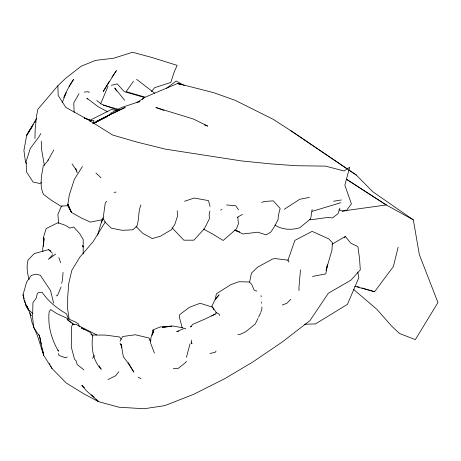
<?xml version="1.0" encoding="UTF-8"?>
<svg xmlns="http://www.w3.org/2000/svg" width="461" height="461" viewBox="0 0 461 461"><rect width="100%" height="100%" fill="white"/><g stroke="black" fill="none" stroke-linecap="round" stroke-linejoin="round"><path stroke-width="0.69" d="M298.999 290.62L299.028 288.511M43.334 246.433L43.501 237.363L46.163 228.587L57.965 222.675L65.589 225.423M34.927 138.594L35.209 128.861L36.488 116.506L37.802 109.395L57.884 85.7L65.306 78.635L81.084 66.275L95.519 60.379L113.59 58.259L132.584 52.26L151.744 57.429L177.128 65.37L173.855 72.913L170.829 82.444L154.556 87.717L151.45 91.566M191.424 343.376L191.54 340.091M43.812 242.659L44.054 238.36L42.654 249.597L42.931 251.504M63.053 272.428L62.54 279.228L61.688 283.469M298.907 288.131L300.474 269.846M152.003 335.406L152.631 330.036L160.526 326.855L171.555 326.186M312.143 209.484L310.622 218.871L299.685 227.797C291.352 230.218 282.322 229.935 274.917 225.014M93.497 123.11L93.929 120.563L91.681 120.448L89.866 121.427M327.114 267.023L325.789 273.874L312.495 276.439M249.626 282.08L251.424 273.137L257.664 267.126L272.589 259.019L275.171 258.569L288.292 260.211M327.31 264.775L326.1 270.279L331.966 250.035L332.398 242.676L328.624 238.81L312.097 231.359L294.867 240.423L287.895 260.43L288.897 262.096M153.15 333.17L153.795 330.404L151.052 337.25L150.419 342.592L154.395 353.097M209.928 211.063L209.156 214.313L209.363 218.837L204.338 228.777L193.902 240.169L183.841 240.187L172.016 227.751M339.918 208.211L337.948 213.754L332.537 217.915L327.229 217.506L310.91 219.788L309.7 219.419M398.154 247.177L393.342 266.579L374.597 291.715L354.745 286.287M100.625 103.858L108.099 86.138M186.428 357.298L190.047 343.843M140.882 204.949C137.983 211.772 139.412 219.303 136.808 226.172M97.599 235.196L102.359 218.981M260.805 312.264L261.9 308.91L261.848 307.014M62.206 102.67L67.358 89.693L73.529 79.43L68.919 86.374M61.106 286.903L57.464 295.685L56.127 295.829M96.804 334.917L75.956 324.365L72.521 324.492L71.478 326.999L71.299 347.052L74.509 359.234L76.272 361.049L77.171 364.559L83.942 369.883M36.592 118.31L26.709 135.321L23.914 150.395L25.534 162.364L26.381 163.453M64.194 96.701L65.998 92.794L63.733 97.646M47.823 160.635L48.393 159.42M257.935 318.476L255.285 324.02L245.701 331.73L239.968 334.467L237.939 334.352M258.523 317.243L260.586 312.933M119.993 341.324L122.672 336.518L135.355 334.761L149.036 338.017L150.701 341.762M101.414 222.467L102.999 219.35M103.16 217.903L102.186 219.73L90.465 222.116L82.023 218.324L71.443 212.469L68.038 206.303L67.871 204.217L69.334 194.83L74.382 179.312L82.415 166.554M47.886 160.612L53.741 150.027M78.987 93.727L73.766 102.987L74.146 112.3M40.833 133.54L38.857 136.986L30.328 148.356L26.127 161.488L26.502 171.93L33.077 182.043L39.658 183.449L41.651 182.671M186.411 361.24L185.708 362.461L178.292 368.339L173.324 368.368M109.292 81.274L103.247 91.474L116.385 70.608L111.925 77.102M105.362 221.845L93.128 241.685L79.805 257.175L71.83 270.319L68.729 283.538L67.727 296.556L67.646 309.031L69.11 318.995M216.065 351.034L215.322 352.21L209.951 353.501M92.552 358.364L94.413 355.466M32.063 127L26.709 135.321L28.651 131.598L33.405 124.539M34.592 122.77L35.382 121.595M133.442 81.326L126.101 91.618L144.938 97.087M118.771 371.704L115.792 375.646L107.955 379.57M106.664 201.232L105.252 203.059L103.143 218.318L105.045 222.046L111.222 228.166L122.298 230.327L132.843 229.78L136.98 226.195M142.34 99.484L143.999 97.38L124.314 91.693L117.192 83.879L111.343 85.331M62.091 206.015L60.748 207.583L57.884 214.572L58.68 223.47M47.541 161.241L43.288 166.018C41.571 175.209 39.3 185.627 43.484 194.381L51.038 200.034L60.691 206.125L67.145 205.773L68.389 205.324M52.894 254.564L48.37 259.387L55.695 254.057M344.217 237.645L345.347 236.51L350.93 243.264L357.886 246.566L359.534 258.488L360.295 269.846L350.867 280.225L328.382 293.208L309.93 320.62L282.236 341.993L252.784 362.023L224.72 378.677L193.683 394.299L164.79 405.634L144.218 408.74L119.059 407.236L98.648 401.704L83.574 393.694L66.246 382.999L52.047 368.546L43.714 355.396L37.485 335.873L32.028 322.608L29.873 313.031M290.897 299.287L286.851 303.269L282.259 305.032M136.98 102.486L145.209 97.179L177.641 83.447L213.725 92.684L235.202 100.331L273.108 119.284L290.43 130.434L347.559 169.095M166.577 88.281L176.252 81.003L184.319 85.579M138.842 102.192L139.988 101.391L121.716 107.471L110.127 113.469M284.218 209.3L299.765 199.273L309.469 197.371M220.704 210.118L221.908 209.421M331.978 244.226L345.347 236.51M211.691 316.073L215.731 313.757L205.514 318.81L192.882 324.285L190.485 326.987L191.69 326.353M237.617 217.148L242.486 214.382M96.332 121.894L109.793 114.708L125.231 107.378L96.084 121.6L109.793 114.708L96.188 122.044M96.343 122.067L106.877 116.662L92.915 123.191M67.294 356.998L65.37 357.748L58.968 355.466L58.489 353.506M261.658 202.448L264.343 201.492L273.235 200.846L280.138 208.407L278.352 215.558L278.081 219.54L274.589 226.414L270.82 232.073L266.078 234.856L257.86 232.188L242.941 233.998L234.856 230.051M184.573 201.273L194.214 198.028L208.487 200.616L210.026 206.499M311.999 211.392L340.875 202.69M92.788 123.415L96.142 122.419M50.866 250.974L48.555 249.632L34.264 253.562L28.023 260.079C26.329 266.527 27.234 273.154 29.129 279.447M178.782 331.113L176.701 331.643L184.665 328.215L185.789 328.872M333.522 201.238L341.33 199.976M338.973 209.726L342.246 211.069L386.266 204.966L413.327 219.839L419.337 254.628L437.95 302.531L415.332 339.63L399.416 333.436L391.648 326.1L376.844 309.291L353.633 289.45M113.982 192.364L116.091 192.081M171.573 326.232L162.139 327.437L172.426 325.927L182.994 327.834M342.246 211.069L346.355 210.671L351.403 203.906L344.845 185.161L349.703 167.234L344.102 170.968L325.483 166.121L295.622 165.706L270.878 163.891L241.42 160.912L165.361 149.139L137.263 142.161L112.709 135.056L88.748 120.085L65.842 107.396L58.167 95.473L57.884 85.7M84.323 92.062L88.299 91.687L89.215 92.69M304.663 324.221L315.451 323.922L347.433 304.358L358.837 277.637L357.748 272.03M226.524 204.955L235.686 205.721L238.487 209.807M72.521 324.492L73.8 324.734M254.927 290.655L256.84 291.029M116.483 110.519L111.418 109.488L90.281 120.108L84.265 117.987M103.235 105.223L105.315 105.771M106.007 105.949L119.174 109.418M357.096 286.529L359.113 287.122M361.81 287.923L374.597 291.715M234.349 230.172L239.438 231.9L235.554 230.246M164.001 110.421L155.922 107.522L193.436 119.036L207.75 126.101L204.384 124.896M117.538 110.11L101.236 104.053L96.798 100.527M84.305 118.085L91.261 120.684M180.954 84.72L177.641 83.447L179.623 84.213M203.451 229.025L213.161 234.321L223.187 240.486L236.36 228.996L238.412 223.827L237.795 217.022L237.795 217.598M107.845 111.937L97.974 106.577L86.835 98.153L87.89 99.127M138.11 377.115L141.031 378.706M84.202 329.511L81.269 327.869L90.241 332.416L92.955 335.988M190.998 342.846L192.179 343.549M66.125 225.763L69.876 228.126L73.743 226.996L79.811 233.796L83.176 239.455L83.211 253.867M31.636 315.606L30.541 314.915L29.325 311.596L25.977 305.66L24.514 300.215M346.355 179.168L386.266 204.966L346.488 179.283M290.43 130.434L347.467 169.049M348.654 169.855L356.376 175.082L372.73 191.718L413.327 219.839M348.735 169.89L356.376 175.082M74.382 324.579L67.076 319.433L70.792 322.348M136.606 79.332L154.608 93.18M71.858 323.178L73.449 324.429M150.885 340.65L149.929 339.855L150.39 341.088M90.892 334.133L92.436 335.522M216.745 313.18L215.955 312.466L218.935 313.953L219.684 315.601M95.894 173.002L101.109 177.837M48.555 249.632L52.393 253.187M32.835 313.63L28.328 309.452L25.977 305.66L26.899 306.715M84.375 387.799L81.828 385.31L86.345 390.669L98.648 401.704L96.101 399.22M91.514 394.754L94.061 397.238M136.012 226.478L142.72 233.301L152.28 238.562L160.647 236.13L171.63 229.566L174.852 224.282L177.468 216.342L177.208 210.717M124.649 100.308L114.749 87.999L116.61 91.036M216.359 312.621L212.596 307.164L200.114 303.257L189.465 307.297L179.704 314.615L179.404 317.185L182.17 327.84M39.398 335.931L33.641 327.621L32.622 317.387L32.944 302.629L36.505 297.697L37.076 294.251L38.102 292.666L42.014 292.17C48.249 301.321 56.957 308.374 66.505 313.843L68.551 319M72.077 163.88L76.924 171.031M121.11 339.25L119.699 337.02L105.517 335.084L92.684 335.038C91.203 346.897 92.488 360.381 101.259 369.301L99.115 365.844M213.852 309.734L211.893 306.15L215.137 299.517L219.044 294.902L215.137 299.517L216.411 293.79L230.834 284.656L238.861 281.734L249.228 281.959L251.729 284.333L254.288 290.528M42.619 350.948L41.611 347.623M49.356 363.522L50.03 364.778M50.704 366.034L52.047 368.546M128.216 362.536L133.863 372.131L127.023 361.608L123.358 356.797L121.134 344.096L121.9 347.49M82.617 245.701L83.193 247.01L82.698 245.719M57.994 350.014L58.438 351.23C51.528 339.359 47.633 325.65 49.137 311.849L50.664 309.567L56.876 313.659L75.379 322.003L78.635 324.037L79.229 326.849M23.77 296.769L23.05 294.763L26.6 282.092L31.331 275.367L36.194 274.191L40.32 275.252L50.537 290.614L53.66 303.119M27.13 306.11L28.328 309.452L24.249 300.831L23.05 294.763L24.145 298.849M75.604 168.179L77.171 172.8M58.875 257.526L60.604 262.672M120.114 343.203L120.719 345.145M39.024 334.703L40.752 340.771M39.658 336.553L41.317 344.027M40.015 339.152L43.714 355.396L42.504 349.444M44.354 165.453L41.628 149.658L41.254 141.193M261.018 295.639L261.168 296.924M261.635 301.99L261.715 303.234M43.501 237.363L43.559 238.74M71.443 212.469L67.871 204.217L71.443 212.469"/></g></svg>
